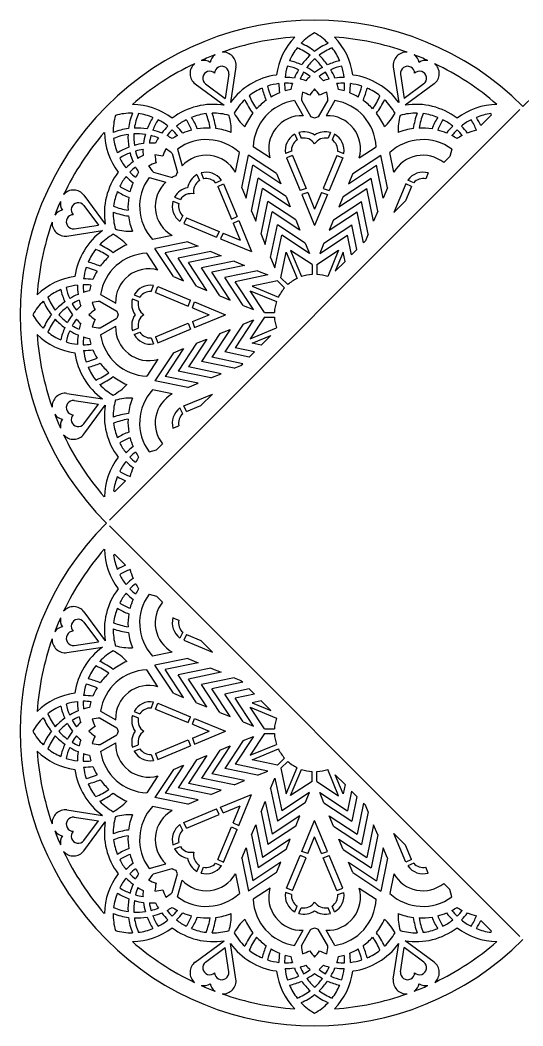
# Model space of a CAD drawing. Extents: x 67 to 315, y -5 to 242.
# Drawn here: x 67.5 to 191.2, y -5.4 to 242.1 of the extents above; entities that cross this region are included whole.
import ezdxf

# ---------------------------------------------------------------- set-up
doc = ezdxf.new("R2010")
doc.units = 0
doc.layers.get('0').update_dxf_attribs({"linetype": 'CONTINUOUS'})

msp = doc.modelspace()

# ---------------------------------------------------------------- linework, layer by layer
for p, q in [((120.59, 230.62), (119.26, 221.86)), ((159.31, 230.62), (160.65, 221.86)), ((118.8, 228.83), (117.9, 222.89)), ((161.1, 228.83), (162.01, 222.89)), ((110.53, 226.45), (117.67, 221.2)), ((113.06, 226.45), (117.9, 222.89)), ((166.85, 226.45), (162.01, 222.89)), ((169.38, 226.45), (162.24, 221.2)), ((135.01, 222.34), (137.12, 218.62)), ((136.7, 222.47), (139.06, 218.31)), ((143.2, 222.47), (140.84, 218.31)), ((144.9, 222.34), (142.79, 218.62)), ((89.42, 119.11), (190.49, 220.18)), ((180.85, 216.19), (183.46, 218.81)), ((135.07, 214.08), (135.66, 212.65)), ((136.06, 214.5), (136.66, 213.06)), ((143.85, 214.5), (143.25, 213.06)), ((144.84, 214.08), (144.25, 212.65)), ((128.97, 208.22), (124.82, 210.95)), ((150.94, 208.22), (155.09, 210.95)), ((104.9, 209.3), (106.17, 204.68)), ((106.19, 210.4), (107.33, 206.28)), ((120.44, 204.69), (121.45, 209.56)), ((122.02, 200.88), (123.68, 208.94)), ((130.55, 204.42), (123.68, 208.94)), ((134.24, 209.85), (132.75, 209.32)), ((134.49, 208.79), (133.04, 208.28)), ((133.04, 208.28), (136.38, 200.23)), ((134.49, 208.79), (137.83, 200.74)), ((145.41, 208.79), (142.08, 200.74)), ((146.87, 208.28), (143.53, 200.23)), ((145.41, 208.79), (146.87, 208.28)), ((145.67, 209.85), (147.16, 209.32)), ((149.36, 204.42), (156.23, 208.94)), ((157.89, 200.88), (156.23, 208.94)), ((159.47, 204.69), (158.46, 209.56)), ((171.73, 207.08), (173.21, 208.56)), ((173.72, 210.4), (173.21, 208.56)), ((123.07, 198.35), (124.73, 206.41)), ((131.6, 201.88), (124.73, 206.41)), ((148.31, 201.88), (155.18, 206.41)), ((156.84, 198.35), (155.18, 206.41)), ((99.2, 203.41), (103.32, 202.27)), ((100.3, 204.7), (104.91, 203.43)), ((110.99, 204.11), (111.59, 202.68)), ((111.99, 204.52), (112.58, 203.09)), ((124.39, 195.16), (126.05, 203.22)), ((132.92, 198.7), (126.05, 203.22)), ((130.55, 204.42), (131.6, 201.88)), ((146.99, 198.7), (153.86, 203.22)), ((149.36, 204.42), (148.31, 201.88)), ((155.52, 195.16), (153.86, 203.22)), ((167.92, 204.52), (167.33, 203.09)), ((115.57, 202.11), (117, 202.79)), ((116.13, 201.19), (117.52, 201.85)), ((116.13, 201.19), (119.47, 193.14)), ((117.52, 201.85), (120.86, 193.8)), ((122.02, 200.88), (123.07, 198.35)), ((125.44, 192.63), (127.1, 200.69)), ((133.97, 196.16), (127.1, 200.69)), ((137.83, 200.74), (136.38, 200.23)), ((142.08, 200.74), (143.53, 200.23)), ((145.94, 196.16), (152.81, 200.69)), ((154.47, 192.63), (152.81, 200.69)), ((157.89, 200.88), (156.84, 198.35)), ((162.38, 201.85), (159.47, 194.82)), ((163.78, 201.19), (162.32, 197.66)), ((163.78, 201.19), (162.38, 201.85)), ((164.34, 202.11), (162.91, 202.79)), ((83.15, 199.07), (88.4, 191.93)), ((105.49, 198.61), (106.92, 198.01)), ((132.92, 198.7), (133.97, 196.16)), ((138.24, 199.75), (136.79, 199.23)), ((136.79, 199.23), (139.95, 191.59)), ((138.24, 199.75), (139.95, 195.61)), ((141.67, 199.75), (139.95, 195.61)), ((143.12, 199.23), (139.95, 191.59)), ((141.67, 199.75), (143.12, 199.23)), ((146.99, 198.7), (145.94, 196.16)), ((83.15, 196.54), (86.71, 191.7)), ((105.07, 197.61), (106.51, 197.02)), ((126.76, 189.44), (128.42, 197.5)), ((135.29, 192.97), (128.42, 197.5)), ((144.62, 192.97), (151.49, 197.5)), ((153.15, 189.44), (151.49, 197.5)), ((159.47, 194.82), (162.32, 197.66)), ((107.49, 194.03), (106.81, 192.6)), ((108.41, 193.47), (107.75, 192.07)), ((108.41, 193.47), (116.46, 190.13)), ((119.47, 193.14), (120.86, 193.8)), ((124.39, 195.16), (125.44, 192.63)), ((127.81, 186.91), (129.47, 194.96)), ((136.34, 190.44), (129.47, 194.96)), ((143.57, 190.44), (150.44, 194.96)), ((152.01, 187.36), (150.44, 194.96)), ((155.52, 195.16), (154.47, 192.63)), ((80.77, 190.79), (86.71, 191.7)), ((107.75, 192.07), (115.8, 188.74)), ((119.88, 192.14), (121.27, 192.8)), ((119.88, 192.14), (121.59, 188.01)), ((121.27, 192.8), (124.43, 185.16)), ((129.13, 183.72), (130.79, 191.78)), ((137.66, 187.25), (130.79, 191.78)), ((135.29, 192.97), (136.34, 190.44)), ((142.25, 187.25), (149.12, 191.78)), ((144.62, 192.97), (143.57, 190.44)), ((150.37, 185.72), (149.12, 191.78)), ((78.98, 189), (87.74, 190.34)), ((104.91, 189.16), (100.04, 188.15)), ((116.46, 190.13), (115.8, 188.74)), ((117.46, 189.72), (116.8, 188.33)), ((116.8, 188.33), (124.43, 185.16)), ((117.46, 189.72), (121.59, 188.01)), ((126.76, 189.44), (127.81, 186.91)), ((130.18, 181.18), (131.84, 189.24)), ((138.71, 184.72), (131.84, 189.24)), ((141.2, 184.72), (148.07, 189.24)), ((149.07, 184.41), (148.07, 189.24)), ((153.15, 189.44), (152.49, 187.83)), ((108.71, 187.58), (100.65, 185.92)), ((105.18, 179.05), (100.65, 185.92)), ((111.25, 186.53), (103.19, 184.87)), ((108.71, 187.58), (111.25, 186.53)), ((137.66, 187.25), (138.71, 184.72)), ((142.25, 187.25), (141.2, 184.72)), ((149.07, 184.41), (150.37, 185.72)), ((152.01, 187.36), (152.49, 187.83)), ((101.38, 180.63), (98.64, 184.78)), ((107.71, 178), (103.19, 184.87)), ((114.44, 185.21), (106.38, 183.55)), ((110.9, 176.68), (106.38, 183.55)), ((116.97, 184.16), (108.91, 182.5)), ((114.44, 185.21), (116.97, 184.16)), ((129.13, 183.72), (130.18, 181.18)), ((131.64, 178.75), (132.93, 185.02)), ((132.93, 185.02), (135.62, 178.56)), ((134.03, 185.48), (136.7, 179.01)), ((139.38, 181.96), (134.03, 185.48)), ((140.52, 181.96), (145.86, 185.49)), ((145.86, 185.49), (143.19, 179.02)), ((146.96, 185.03), (145.03, 180.38)), ((147.43, 182.77), (146.96, 185.03)), ((113.44, 175.63), (108.91, 182.5)), ((120.16, 182.84), (112.1, 181.18)), ((116.62, 174.31), (112.1, 181.18)), ((122.69, 181.79), (114.63, 180.13)), ((120.16, 182.84), (122.69, 181.79)), ((139.38, 181.96), (139.38, 179.54)), ((140.52, 181.96), (140.52, 179.55)), ((145.03, 180.38), (147.43, 182.77)), ((105.18, 179.05), (107.71, 178)), ((119.16, 173.26), (114.63, 180.13)), ((125.88, 180.47), (117.82, 178.81)), ((122.35, 171.94), (117.82, 178.81)), ((128.41, 179.42), (120.36, 177.76)), ((125.88, 180.47), (128.41, 179.42)), ((131.64, 178.75), (133.35, 177.04)), ((99.75, 175.36), (100.28, 176.85)), ((100.8, 175.1), (101.32, 176.56)), ((101.32, 176.56), (109.37, 173.22)), ((110.9, 176.68), (113.44, 175.63)), ((124.88, 170.89), (120.36, 177.76)), ((130.84, 177.94), (124.57, 176.65)), ((124.57, 176.65), (131.03, 173.97)), ((130.84, 177.94), (132.55, 176.24)), ((87.26, 174.59), (90.98, 172.48)), ((95.1, 173.54), (96.54, 172.94)), ((95.51, 174.53), (96.95, 173.94)), ((100.8, 175.1), (108.85, 171.77)), ((116.62, 174.31), (119.16, 173.26)), ((124.11, 175.55), (130.58, 172.88)), ((127.64, 170.21), (124.11, 175.55)), ((87.13, 172.89), (91.29, 170.53)), ((108.85, 171.77), (109.37, 173.22)), ((109.85, 171.36), (110.37, 172.81)), ((109.85, 171.36), (113.99, 169.64)), ((110.37, 172.81), (118.01, 169.64)), ((122.35, 171.94), (124.88, 170.89)), ((87.13, 166.39), (91.29, 168.75)), ((109.85, 167.93), (113.99, 169.64)), ((110.37, 166.48), (118.01, 169.64)), ((124.88, 168.4), (120.36, 161.53)), ((122.35, 167.35), (124.88, 168.4)), ((127.64, 169.07), (124.12, 163.72)), ((127.64, 170.21), (130.05, 170.21)), ((127.64, 169.07), (130.05, 169.07)), ((87.26, 164.7), (90.98, 166.81)), ((95.1, 165.75), (96.54, 166.35)), ((100.8, 164.18), (108.85, 167.52)), ((101.32, 162.73), (109.37, 166.07)), ((108.85, 167.52), (109.37, 166.07)), ((109.85, 167.93), (110.37, 166.48)), ((119.16, 166.03), (114.63, 159.16)), ((116.62, 164.98), (119.16, 166.03)), ((122.35, 167.35), (117.82, 160.48)), ((124.12, 163.72), (130.58, 166.39)), ((95.51, 164.76), (96.95, 165.35)), ((99.75, 163.93), (100.28, 162.44)), ((100.8, 164.18), (101.32, 162.73)), ((113.44, 163.66), (108.91, 156.79)), ((110.9, 162.61), (113.44, 163.66)), ((116.62, 164.98), (112.1, 158.11)), ((124.58, 162.62), (129.19, 164.54)), ((126.81, 162.16), (129.19, 164.54)), ((107.71, 161.29), (103.19, 154.42)), ((105.18, 160.24), (107.71, 161.29)), ((110.9, 162.61), (106.38, 155.74)), ((125.19, 160.53), (120.36, 161.53)), ((126.81, 162.16), (124.58, 162.62)), ((101.38, 158.66), (98.64, 154.51)), ((105.18, 160.24), (100.65, 153.37)), ((122.24, 157.59), (114.63, 159.16)), ((123.88, 159.23), (117.82, 160.48)), ((123.88, 159.23), (125.19, 160.53)), ((116.97, 155.13), (108.91, 156.79)), ((120.16, 156.45), (112.1, 158.11)), ((120.16, 156.45), (121.77, 157.11)), ((121.77, 157.11), (122.24, 157.59)), ((111.25, 152.76), (103.19, 154.42)), ((114.44, 154.08), (106.38, 155.74)), ((114.44, 154.08), (116.97, 155.13)), ((104.91, 150.13), (100.04, 151.14)), ((108.71, 151.71), (100.65, 153.37)), ((108.71, 151.71), (111.25, 152.76)), ((78.98, 150.28), (87.74, 148.95)), ((107.75, 147.21), (114.78, 150.12)), ((111.93, 147.28), (114.78, 150.12)), ((80.77, 148.49), (86.71, 147.59)), ((83.15, 142.75), (86.71, 147.59)), ((83.15, 140.22), (88.4, 147.36)), ((107.49, 145.26), (106.81, 146.69)), ((108.41, 145.82), (107.75, 147.21)), ((108.41, 145.82), (111.93, 147.28)), ((105.07, 141.68), (106.51, 142.27)), ((99.2, 135.88), (101.04, 136.39)), ((101.04, 136.39), (102.52, 137.87)), ((90.79, 126.13), (93.4, 128.75)), ((89.42, 117.65), (190.49, 16.58)), ((90.79, 110.62), (93.4, 108.01)), ((99.2, 100.88), (101.04, 100.37)), ((101.04, 100.37), (102.52, 98.89)), ((83.15, 96.54), (88.4, 89.4)), ((105.07, 95.08), (106.51, 94.49)), ((83.15, 94.01), (86.71, 89.17)), ((80.77, 88.26), (86.71, 89.17)), ((107.49, 91.5), (106.81, 90.07)), ((108.41, 90.94), (107.75, 89.54)), ((107.75, 89.54), (114.78, 86.63)), ((108.41, 90.94), (111.93, 89.48)), ((111.93, 89.48), (114.78, 86.63)), ((78.98, 86.47), (87.74, 87.81)), ((104.91, 86.63), (100.04, 85.62)), ((108.71, 85.05), (100.65, 83.39)), ((108.71, 85.05), (111.25, 84)), ((101.38, 78.09), (98.64, 82.25)), ((105.18, 76.52), (100.65, 83.39)), ((111.25, 84), (103.19, 82.34)), ((107.71, 75.47), (103.19, 82.34)), ((114.44, 82.68), (106.38, 81.02)), ((114.44, 82.68), (116.97, 81.63)), ((110.9, 74.15), (106.38, 81.02)), ((116.97, 81.63), (108.91, 79.97)), ((113.44, 73.1), (108.91, 79.97)), ((120.16, 80.31), (112.1, 78.65)), ((120.16, 80.31), (121.77, 79.64)), ((121.77, 79.64), (122.24, 79.17)), ((116.62, 71.78), (112.1, 78.65)), ((122.24, 79.17), (114.63, 77.6)), ((119.16, 70.73), (114.63, 77.6)), ((123.88, 77.53), (117.82, 76.28)), ((123.88, 77.53), (125.19, 76.23)), ((99.75, 72.83), (100.28, 74.32)), ((105.18, 76.52), (107.71, 75.47)), ((122.35, 69.41), (117.82, 76.28)), ((125.19, 76.23), (120.36, 75.23)), ((124.88, 68.36), (120.36, 75.23)), ((126.81, 74.6), (124.58, 74.14)), ((126.81, 74.6), (129.19, 72.22)), ((87.26, 72.06), (90.98, 69.95)), ((95.51, 72), (96.95, 71.41)), ((100.8, 72.57), (101.32, 74.03)), ((100.8, 72.57), (108.85, 69.24)), ((101.32, 74.03), (109.37, 70.69)), ((110.9, 74.15), (113.44, 73.1)), ((124.12, 73.04), (130.58, 70.36)), ((127.64, 67.69), (124.12, 73.04)), ((124.58, 74.14), (129.19, 72.22)), ((87.13, 70.36), (91.29, 68)), ((95.1, 71.01), (96.54, 70.41)), ((108.85, 69.24), (109.37, 70.69)), ((109.85, 68.83), (110.37, 70.28)), ((110.37, 70.28), (118.01, 67.11)), ((116.62, 71.78), (119.16, 70.73)), ((122.35, 69.41), (124.88, 68.36)), ((109.85, 68.83), (113.99, 67.11)), ((109.85, 65.4), (113.99, 67.11)), ((110.37, 63.95), (118.01, 67.11)), ((127.64, 67.69), (130.05, 67.69)), ((87.13, 63.86), (91.29, 66.22)), ((100.8, 61.65), (108.85, 64.99)), ((108.85, 64.99), (109.37, 63.54)), ((109.85, 65.4), (110.37, 63.95)), ((122.35, 64.82), (117.82, 57.95)), ((124.88, 65.87), (120.36, 59)), ((122.35, 64.82), (124.88, 65.87)), ((127.64, 66.55), (124.11, 61.21)), ((127.64, 66.55), (130.05, 66.55)), ((87.26, 62.17), (90.98, 64.28)), ((95.1, 63.22), (96.54, 63.82)), ((95.51, 62.22), (96.95, 62.82)), ((101.32, 60.2), (109.37, 63.54)), ((116.62, 62.45), (112.1, 55.58)), ((119.16, 63.5), (114.63, 56.63)), ((116.62, 62.45), (119.16, 63.5)), ((124.11, 61.21), (130.58, 63.88)), ((124.57, 60.11), (131.03, 62.79)), ((99.75, 61.4), (100.28, 59.91)), ((100.8, 61.65), (101.32, 60.2)), ((110.9, 60.08), (106.38, 53.21)), ((113.44, 61.13), (108.91, 54.26)), ((110.9, 60.08), (113.44, 61.13)), ((130.84, 58.81), (124.57, 60.11)), ((130.84, 58.81), (132.55, 60.52)), ((131.64, 58.01), (133.35, 59.71)), ((105.18, 57.71), (100.65, 50.84)), ((107.71, 58.76), (103.19, 51.88)), ((105.18, 57.71), (107.71, 58.76)), ((125.88, 56.29), (117.82, 57.95)), ((128.41, 57.34), (120.36, 59)), ((125.88, 56.29), (128.41, 57.34)), ((131.64, 58.01), (132.93, 51.74)), ((132.93, 51.74), (135.62, 58.2)), ((134.03, 51.28), (136.7, 57.74)), ((139.38, 54.8), (139.38, 57.21)), ((140.52, 54.8), (140.52, 57.21)), ((145.86, 51.27), (143.19, 57.74)), ((101.38, 56.13), (98.64, 51.98)), ((120.16, 53.92), (112.1, 55.58)), ((122.69, 54.97), (114.63, 56.63)), ((120.16, 53.92), (122.69, 54.97)), ((129.13, 53.04), (130.18, 55.57)), ((130.18, 55.57), (131.84, 47.52)), ((139.38, 54.8), (134.03, 51.28)), ((140.52, 54.8), (145.86, 51.27)), ((146.96, 51.73), (145.03, 56.38)), ((145.03, 56.38), (147.43, 53.98)), ((114.44, 51.55), (106.38, 53.21)), ((116.97, 52.6), (108.91, 54.26)), ((114.44, 51.55), (116.97, 52.6)), ((129.13, 53.04), (130.79, 44.98)), ((138.71, 52.04), (131.84, 47.52)), ((137.66, 49.51), (138.71, 52.04)), ((142.25, 49.51), (141.2, 52.04)), ((141.2, 52.04), (148.07, 47.52)), ((147.43, 53.98), (146.96, 51.73)), ((149.07, 52.34), (148.07, 47.52)), ((149.07, 52.34), (150.37, 51.04)), ((108.71, 49.18), (100.65, 50.84)), ((111.25, 50.23), (103.19, 51.88)), ((108.71, 49.18), (111.25, 50.23)), ((116.8, 48.43), (124.43, 51.59)), ((121.27, 43.96), (124.43, 51.59)), ((126.76, 47.32), (127.81, 49.85)), ((127.81, 49.85), (129.47, 41.79)), ((137.66, 49.51), (130.79, 44.98)), ((142.25, 49.51), (149.12, 44.98)), ((150.37, 51.04), (149.12, 44.98)), ((78.98, 47.75), (87.74, 46.42)), ((104.91, 47.6), (100.04, 48.6)), ((107.75, 44.68), (115.8, 48.02)), ((116.46, 46.63), (115.8, 48.02)), ((117.46, 47.04), (116.8, 48.43)), ((117.46, 47.04), (121.59, 48.75)), ((119.88, 44.62), (121.59, 48.75)), ((126.76, 47.32), (128.42, 39.26)), ((152.01, 49.4), (150.44, 41.79)), ((153.15, 47.32), (151.49, 39.26)), ((152.01, 49.4), (152.49, 48.93)), ((153.15, 47.32), (152.49, 48.93)), ((80.77, 45.96), (86.71, 45.06)), ((83.15, 40.22), (86.71, 45.06)), ((83.15, 37.69), (88.4, 44.83)), ((108.41, 43.29), (107.75, 44.68)), ((108.41, 43.29), (116.46, 46.63)), ((119.88, 44.62), (121.27, 43.96)), ((136.34, 46.32), (129.47, 41.79)), ((135.29, 43.78), (136.34, 46.32)), ((136.79, 37.53), (139.95, 45.17)), ((143.12, 37.53), (139.95, 45.17)), ((144.62, 43.78), (143.57, 46.32)), ((143.57, 46.32), (150.44, 41.79)), ((107.49, 42.73), (106.81, 44.15)), ((116.13, 35.57), (119.47, 43.62)), ((117.52, 34.91), (120.86, 42.96)), ((119.47, 43.62), (120.86, 42.96)), ((124.39, 41.6), (125.44, 44.13)), ((125.44, 44.13), (127.1, 36.07)), ((135.29, 43.78), (128.42, 39.26)), ((144.62, 43.78), (151.49, 39.26)), ((154.47, 44.13), (152.81, 36.07)), ((155.52, 41.6), (154.47, 44.13)), ((105.07, 39.15), (106.51, 39.74)), ((124.39, 41.6), (126.05, 33.54)), ((133.97, 40.6), (127.1, 36.07)), ((132.92, 38.06), (133.97, 40.6)), ((138.24, 37.01), (139.95, 41.14)), ((141.67, 37.01), (139.95, 41.14)), ((146.99, 38.06), (145.94, 40.6)), ((145.94, 40.6), (152.81, 36.07)), ((155.52, 41.6), (153.86, 33.54)), ((162.38, 34.91), (159.47, 41.94)), ((159.47, 41.94), (162.32, 39.09)), ((105.49, 38.15), (106.92, 38.75)), ((122.02, 35.87), (123.07, 38.41)), ((123.07, 38.41), (124.73, 30.35)), ((132.92, 38.06), (126.05, 33.54)), ((138.24, 37.01), (136.79, 37.53)), ((141.67, 37.01), (143.12, 37.53)), ((146.99, 38.06), (153.86, 33.54)), ((156.84, 38.41), (155.18, 30.35)), ((157.89, 35.87), (156.84, 38.41)), ((163.78, 35.57), (162.32, 39.09)), ((116.13, 35.57), (117.52, 34.91)), ((122.02, 35.87), (123.68, 27.81)), ((131.6, 34.87), (124.73, 30.35)), ((130.55, 32.34), (131.6, 34.87)), ((133.04, 28.48), (136.38, 36.53)), ((134.49, 27.96), (137.83, 36.01)), ((137.83, 36.01), (136.38, 36.53)), ((142.08, 36.01), (143.53, 36.53)), ((145.41, 27.96), (142.08, 36.01)), ((146.87, 28.48), (143.53, 36.53)), ((149.36, 32.34), (148.31, 34.87)), ((148.31, 34.87), (155.18, 30.35)), ((157.89, 35.87), (156.23, 27.81)), ((163.78, 35.57), (162.38, 34.91)), ((99.2, 33.35), (103.32, 34.49)), ((100.3, 32.06), (104.91, 33.33)), ((110.99, 32.65), (111.59, 34.08)), ((111.99, 32.23), (112.58, 33.67)), ((115.57, 34.65), (117, 33.97)), ((130.55, 32.34), (123.68, 27.81)), ((149.36, 32.34), (156.23, 27.81)), ((164.34, 34.65), (162.91, 33.97)), ((167.92, 32.23), (167.33, 33.67)), ((104.9, 27.46), (106.17, 32.07)), ((106.19, 26.36), (107.33, 30.48)), ((120.44, 32.07), (121.45, 27.2)), ((159.47, 32.07), (158.46, 27.2)), ((128.97, 28.54), (124.82, 25.8)), ((134.24, 26.91), (132.75, 27.44)), ((134.49, 27.96), (133.04, 28.48)), ((145.41, 27.96), (146.87, 28.48)), ((145.67, 26.91), (147.16, 27.44)), ((150.94, 28.54), (155.09, 25.8)), ((171.73, 29.68), (173.21, 28.2)), ((173.72, 26.36), (173.21, 28.2)), ((135.07, 22.67), (135.66, 24.11)), ((136.06, 22.26), (136.66, 23.7)), ((143.85, 22.26), (143.25, 23.7)), ((144.84, 22.67), (144.25, 24.11)), ((180.85, 20.56), (183.46, 17.95)), ((135.01, 14.42), (137.12, 18.14)), ((136.7, 14.28), (139.06, 18.45)), ((143.2, 14.28), (140.84, 18.45)), ((144.9, 14.42), (142.79, 18.14)), ((110.53, 10.31), (117.67, 15.56)), ((120.59, 6.14), (119.26, 14.9)), ((159.31, 6.14), (160.65, 14.9)), ((169.38, 10.31), (162.24, 15.56)), ((113.06, 10.31), (117.9, 13.87)), ((118.8, 7.93), (117.9, 13.87)), ((161.1, 7.93), (162.01, 13.87)), ((166.85, 10.31), (162.01, 13.87))]:
    msp.add_line(p, q)
for centre, radius, start, end in [((139.95, 169.64), 72.5, 45, 225), ((242.48, 169.64), 72.5, 315, 135), ((139.95, 169.64), 68.5, 94.088, 109.419), ((147.1, 226.37), 16.71, 136.0196, 172.1838), ((147.1, 226.37), 14.53, 119.444, 136.1523), ((132.81, 226.37), 14.53, 43.8477, 60.556), ((132.81, 226.37), 16.71, 7.8162, 43.9804), ((139.95, 169.64), 68.5, 70.581, 85.912), ((147.1, 226.37), 14.53, 142.0169, 156.5503), ((130.2, 221.84), 14.53, 53.4497, 67.9831), ((130.2, 221.84), 15.94, 52.2687, 66.2525), ((149.71, 221.84), 15.94, 113.7475, 127.7313), ((149.71, 221.84), 14.53, 112.0169, 126.5503), ((132.81, 226.37), 14.53, 23.4497, 37.9831), ((139.95, 169.64), 68.5, 110.9673, 114.0327), ((117.38, 231.02), 3.24, 126.8112, 166.9218), ((117.38, 231.02), 3.24, 352.9494, 93.5752), ((149.71, 221.84), 15.94, 132.9371, 144.3123), ((130.2, 221.84), 15.94, 35.6877, 47.0629), ((162.53, 231.02), 3.24, 86.4248, 187.0506), ((139.95, 169.64), 68.5, 65.9673, 69.0327), ((162.53, 231.02), 3.24, 13.0782, 53.1888), ((139.95, 169.64), 68.5, 115.581, 130.912), ((112.52, 229), 3.24, 131.4248, 232.0506), ((112.52, 229), 3.24, 58.0782, 98.1888), ((117.08, 229.04), 1.74, 352.9494, 179.4732), ((147.1, 226.37), 14.53, 162.183, 173.4481), ((130.2, 216.61), 14.53, 66.5519, 77.817), ((130.2, 216.61), 15.94, 65.6877, 77.0629), ((149.71, 221.84), 14.53, 132.183, 143.4481), ((130.2, 216.61), 15.94, 52.2687, 60.539), ((130.2, 221.84), 14.53, 36.5519, 47.817), ((149.71, 216.61), 15.94, 119.461, 127.7313), ((149.71, 216.61), 15.94, 102.9371, 114.3123), ((149.71, 216.61), 14.53, 102.183, 113.4481), ((132.81, 226.37), 14.53, 6.5519, 17.817), ((162.83, 229.04), 1.74, 0.5268, 187.0506), ((167.39, 229), 3.24, 81.8112, 121.9218), ((167.39, 229), 3.24, 307.9494, 48.5752), ((139.95, 169.64), 68.5, 49.088, 64.419), ((114.13, 227.82), 1.74, 45.5268, 232.0506), ((132.81, 212.08), 16.71, 97.8163, 144.1998), ((132.81, 212.08), 15.94, 82.2687, 90.539), ((149.71, 221.84), 15.94, 149.461, 157.7313), ((149.71, 221.84), 14.53, 149.0423, 156.5503), ((130.2, 216.61), 14.53, 53.4497, 60.9577), ((149.71, 216.61), 15.94, 132.9371, 138.2756), ((149.71, 216.61), 14.53, 119.0423, 126.5503), ((130.2, 216.61), 15.94, 41.7244, 47.0629), ((130.2, 221.84), 14.53, 23.4497, 30.9577), ((130.2, 221.84), 15.94, 22.2687, 30.539), ((147.1, 212.08), 15.94, 89.461, 97.7313), ((147.1, 212.08), 16.71, 35.8002, 82.1837), ((165.78, 227.82), 1.74, 307.9494, 134.4732), ((132.81, 212.08), 14.53, 113.4497, 127.9831), ((142.57, 228.98), 15.94, 192.9371, 204.3123), ((132.81, 212.08), 14.53, 96.5519, 107.817), ((142.57, 228.98), 14.53, 192.183, 203.4481), ((147.1, 226.37), 15.94, 179.461, 187.7313), ((147.1, 226.37), 14.53, 179.0423, 186.5503), ((132.81, 212.08), 14.53, 83.4497, 90.9577), ((149.71, 221.84), 15.94, 162.9371, 168.2756), ((132.81, 212.08), 15.94, 71.7244, 77.0629), ((147.1, 212.08), 15.94, 102.9371, 108.2756), ((147.1, 212.08), 14.53, 89.0423, 96.5503), ((130.2, 221.84), 15.94, 11.7244, 17.0629), ((132.81, 226.37), 14.53, 353.4497, 0.9577), ((132.81, 226.37), 15.94, 352.2687, 0.539), ((147.1, 212.08), 14.53, 72.183, 83.4481), ((137.34, 228.98), 14.53, 336.5519, 347.817), ((137.34, 228.98), 15.94, 335.6877, 347.0629), ((147.1, 212.08), 14.53, 52.0169, 66.5503), ((137.34, 228.98), 14.53, 202.0169, 216.5503), ((137.34, 209.47), 15.94, 112.2687, 120.539), ((137.34, 209.47), 15.94, 101.7244, 107.0629), ((149.71, 221.84), 13.02, 168.5265, 177.2038), ((132.81, 212.08), 13.02, 62.7962, 71.4735), ((149.71, 216.61), 13.02, 138.5265, 147.2038), ((130.2, 216.61), 13.02, 32.7962, 41.4735), ((147.1, 212.08), 13.02, 108.5265, 117.2038), ((130.2, 221.84), 13.02, 2.7962, 11.4735), ((142.57, 209.47), 15.94, 72.9371, 78.2756), ((142.57, 209.47), 15.94, 59.461, 67.7313), ((142.57, 228.98), 14.53, 323.4497, 337.9831), ((94.8, 204.7), 16.71, 52.8162, 88.9804), ((115, 204.7), 16.71, 80.8002, 127.1837), ((132.81, 212.08), 14.53, 133.8477, 150.556), ((137.34, 228.98), 15.94, 203.7475, 217.7313), ((136.81, 210.47), 12, 98.6298, 177.6806), ((137.34, 209.47), 15.94, 125.6877, 137.0629), ((143.09, 210.47), 12, 2.3194, 81.3702), ((142.57, 209.47), 15.94, 42.9371, 54.3123), ((142.57, 228.98), 15.94, 322.2687, 336.2525), ((147.1, 212.08), 14.53, 29.444, 46.1523), ((164.91, 204.7), 16.71, 52.8163, 99.1998), ((185.11, 204.7), 16.71, 91.0196, 127.1838), ((104.9, 214.8), 14.53, 164.444, 181.1523), ((94.8, 204.7), 14.53, 88.8477, 105.556), ((109.95, 213.45), 15.94, 158.7475, 172.7313), ((109.95, 213.45), 14.53, 157.0169, 171.5503), ((94.8, 204.7), 14.53, 68.4497, 82.9831), ((113.64, 209.75), 15.94, 147.9371, 159.3123), ((115, 204.7), 14.53, 97.0169, 111.5503), ((96.15, 209.75), 15.94, 20.6877, 32.0629), ((99.85, 213.45), 14.53, 8.4497, 22.9831), ((115, 204.7), 14.53, 74.444, 91.1523), ((99.85, 213.45), 15.94, 7.2687, 21.2525), ((104.9, 214.8), 14.53, 358.8477, 15.556), ((132.81, 226.37), 14.53, 209.444, 226.1523), ((137.34, 209.47), 15.94, 142.2687, 156.2525), ((136.81, 210.47), 8.16, 87.8526, 196.0098), ((136.81, 210.47), 8.16, 67.3595, 73.9817), ((143.09, 210.47), 8.16, 106.0183, 112.6405), ((143.09, 210.47), 8.16, 343.9902, 92.1474), ((142.57, 209.47), 15.94, 23.7475, 37.7313), ((147.1, 226.37), 14.53, 313.8477, 330.556), ((175.01, 214.8), 14.53, 164.444, 181.1523), ((164.91, 204.7), 14.53, 88.8477, 105.556), ((180.06, 213.45), 15.94, 158.7475, 172.7313), ((180.06, 213.45), 14.53, 157.0169, 171.5503), ((164.91, 204.7), 14.53, 68.4497, 82.9831), ((183.76, 209.75), 15.94, 147.9371, 159.3123), ((185.11, 204.7), 14.53, 97.0169, 111.5503), ((166.27, 209.75), 15.94, 23.8359, 32.0629), ((169.96, 213.45), 14.53, 21.6611, 22.9831), ((96.15, 199.65), 15.94, 97.2687, 111.2525), ((96.15, 199.65), 15.94, 80.6877, 92.0629), ((113.64, 209.75), 14.53, 147.183, 158.4481), ((94.8, 204.7), 14.53, 51.5519, 62.817), ((115, 204.7), 15.94, 134.461, 142.7313), ((115, 204.7), 14.53, 117.183, 128.4481), ((94.8, 204.7), 15.94, 37.2687, 45.539), ((96.15, 209.75), 14.53, 21.5519, 32.817), ((113.64, 199.65), 15.94, 87.9371, 99.3123), ((113.64, 199.65), 15.94, 68.7475, 82.7313), ((166.27, 199.65), 15.94, 97.2687, 111.2525), ((166.27, 199.65), 15.94, 80.6877, 92.0629), ((183.76, 209.75), 14.53, 147.183, 158.4481), ((164.91, 204.7), 14.53, 51.5519, 62.817), ((185.11, 204.7), 15.94, 134.461, 142.7313), ((185.11, 204.7), 14.53, 117.183, 128.4481), ((164.91, 204.7), 15.94, 37.2687, 45.539), ((166.27, 209.75), 14.53, 21.5519, 32.817), ((139.95, 169.64), 68.5, 139.088, 154.419), ((104.9, 214.8), 16.71, 181.0196, 217.1838), ((96.15, 199.65), 14.53, 98.4497, 112.9831), ((104.9, 214.8), 14.53, 187.0169, 201.5503), ((109.95, 213.45), 15.94, 177.9371, 189.3123), ((109.95, 213.45), 14.53, 177.183, 188.4481), ((96.15, 199.65), 14.53, 81.5519, 92.817), ((113.64, 209.75), 15.94, 164.461, 172.7313), ((113.64, 209.75), 14.53, 164.0423, 171.5503), ((96.15, 199.65), 14.53, 68.4497, 75.9577), ((96.15, 199.65), 15.94, 67.2687, 75.539), ((115, 204.7), 15.94, 147.9371, 153.2756), ((115, 204.7), 14.53, 134.0423, 141.5503), ((96.15, 199.65), 15.94, 56.7244, 62.0629), ((94.8, 204.7), 14.53, 38.4497, 45.9577), ((113.64, 199.65), 15.94, 117.9371, 123.2756), ((113.64, 199.65), 15.94, 104.461, 112.7313), ((137.32, 210.04), 4.63, 119.1814, 189.0091), ((137.32, 210.04), 4.63, 55.3618, 105.8186), ((137.32, 210.04), 3.09, 31.6331, 102.4631), ((142.59, 210.04), 4.63, 74.1814, 124.6382), ((142.59, 210.04), 3.09, 77.5369, 148.3669), ((142.59, 210.04), 4.63, 350.9909, 60.8186), ((166.27, 199.65), 15.94, 67.2687, 75.539), ((185.11, 204.7), 14.53, 134.0423, 141.5503), ((166.27, 199.65), 15.94, 56.7244, 62.0629), ((164.91, 204.7), 14.53, 38.4497, 45.9577), ((183.76, 199.65), 15.94, 117.9371, 123.2756), ((183.76, 199.65), 15.94, 104.461, 112.7313), ((99.85, 195.96), 15.94, 110.6877, 122.0629), ((99.85, 195.96), 15.94, 97.2687, 105.539), ((99.85, 195.96), 15.94, 86.7244, 92.0629), ((115, 204.7), 13.02, 153.5265, 162.2038), ((96.15, 199.65), 13.02, 47.7962, 56.4735), ((113.31, 200.73), 12, 47.3194, 126.3702), ((137.32, 210.04), 3.09, 122.5369, 183.6363), ((142.59, 210.04), 3.09, 356.3637, 57.4631), ((166.6, 200.73), 12, 53.6298, 132.6806), ((99.85, 195.96), 14.53, 111.5519, 122.817), ((104.9, 214.8), 14.53, 207.183, 218.4481), ((109.95, 213.45), 15.94, 194.461, 202.7313), ((99.85, 195.96), 14.53, 98.4497, 105.9577), ((109.95, 213.45), 14.53, 194.0423, 201.5503), ((104.9, 194.6), 15.94, 116.7244, 122.0629), ((113.64, 209.75), 15.94, 177.9371, 183.2756), ((113.64, 209.75), 13.02, 183.5265, 192.2038), ((99.85, 195.96), 13.02, 77.7962, 86.4735), ((113.31, 200.73), 8.16, 28.9902, 137.1474), ((166.6, 200.73), 8.16, 51.0512, 151.0098), ((104.9, 194.6), 15.94, 127.2687, 135.539), ((104.9, 194.6), 14.53, 128.4497, 135.9577), ((109.95, 213.45), 15.94, 207.9371, 213.2756), ((104.9, 194.6), 13.02, 107.7962, 116.4735), ((109.95, 213.45), 13.02, 213.5265, 222.2038), ((104.9, 194.6), 16.71, 142.8163, 189.1998), ((104.9, 194.6), 14.53, 141.5519, 152.817), ((104.9, 214.8), 15.94, 224.461, 232.7313), ((104.9, 214.8), 14.53, 224.0423, 231.5503), ((109.95, 195.96), 15.94, 146.7244, 152.0629), ((108.87, 196.29), 12, 143.6298, 222.6806), ((108.87, 196.29), 8.16, 112.3595, 118.9817), ((113.31, 200.73), 8.16, 151.0183, 157.6405), ((113.25, 200.07), 4.63, 119.1814, 169.6382), ((113.25, 200.07), 4.63, 35.9909, 105.8186), ((113.25, 200.07), 3.09, 41.3637, 102.4631), ((166.66, 200.07), 4.63, 74.1814, 144.0091), ((166.66, 200.07), 3.09, 77.5369, 138.6363), ((99.85, 213.45), 14.53, 237.183, 248.4481), ((109.95, 195.96), 15.94, 157.2687, 165.539), ((108.87, 196.29), 8.16, 132.8526, 241.0098), ((109.53, 196.35), 4.63, 100.3618, 150.8186), ((113.25, 200.07), 3.09, 122.5369, 193.3669), ((80.6, 197.08), 3.24, 37.9494, 138.5752), ((104.9, 194.6), 14.53, 158.4497, 172.9831), ((99.85, 213.45), 15.94, 237.9371, 249.3123), ((109.95, 195.96), 15.94, 170.6877, 182.0629), ((109.53, 196.35), 3.09, 76.6331, 147.4631), ((139.95, 169.64), 68.5, 155.9673, 159.0327), ((80.6, 197.08), 3.24, 171.8112, 211.9218), ((81.78, 195.47), 1.74, 37.9494, 224.4732), ((96.15, 209.75), 14.53, 247.0169, 261.5503), ((109.53, 196.35), 4.63, 164.1814, 234.0091), ((109.53, 196.35), 3.09, 167.5369, 228.6363), ((78.58, 192.22), 3.24, 103.0782, 143.1888), ((80.56, 192.52), 1.74, 90.5268, 277.0506), ((96.15, 209.75), 15.94, 248.7475, 262.7313), ((104.9, 194.6), 14.53, 178.8477, 195.556), ((109.95, 195.96), 15.94, 187.2687, 201.2525), ((139.95, 169.64), 68.5, 160.581, 175.912), ((78.58, 192.22), 3.24, 176.4248, 277.0506), ((94.8, 204.7), 14.53, 254.444, 271.1523), ((97.52, 176.79), 16.71, 125.8002, 172.1837), ((97.52, 176.79), 14.53, 119.444, 136.1523), ((83.23, 176.79), 14.53, 43.8477, 60.556), ((97.52, 176.79), 14.53, 142.0169, 156.5503), ((80.62, 172.26), 14.53, 53.4497, 67.9831), ((80.62, 172.26), 15.94, 52.2687, 66.2525), ((100.13, 172.26), 15.94, 113.7475, 127.7313), ((100.13, 172.26), 15.94, 132.9371, 144.3123), ((99.13, 172.78), 12, 92.3194, 171.3702), ((97.52, 176.79), 14.53, 162.183, 173.4481), ((80.62, 167.03), 14.53, 66.5519, 77.817), ((80.62, 167.03), 15.94, 65.6877, 77.0629), ((99.13, 172.78), 8.16, 73.9902, 182.1474), ((83.23, 162.5), 16.71, 97.8162, 133.9804), ((83.23, 162.5), 15.94, 82.2687, 90.539), ((100.13, 172.26), 15.94, 149.461, 157.7313), ((139.95, 169.64), 9.92, 115.9457, 131.737), ((139.95, 169.64), 9.92, 93.3361, 109.1274), ((139.95, 169.64), 9.92, 70.9457, 86.737), ((83.23, 162.5), 14.53, 113.4497, 127.9831), ((92.99, 179.4), 15.94, 192.9371, 204.3123), ((83.23, 162.5), 14.53, 96.5519, 107.817), ((92.99, 179.4), 14.53, 192.183, 203.4481), ((97.52, 176.79), 15.94, 179.461, 187.7313), ((97.52, 176.79), 14.53, 179.0423, 186.5503), ((83.23, 162.5), 14.53, 83.4497, 90.9577), ((100.13, 172.26), 15.94, 162.9371, 168.2756), ((99.56, 172.28), 4.63, 80.9909, 150.8186), ((139.95, 169.64), 9.92, 138.3361, 154.1274), ((87.76, 179.4), 14.53, 202.0169, 216.5503), ((87.76, 159.89), 15.94, 112.2687, 120.539), ((87.76, 159.89), 15.94, 101.7244, 107.0629), ((99.56, 172.28), 4.63, 164.1814, 214.6382), ((99.56, 172.28), 3.09, 86.3637, 147.4631), ((83.23, 162.5), 14.53, 133.8477, 150.556), ((87.76, 179.4), 15.94, 203.7475, 217.7313), ((87.76, 159.89), 15.94, 125.6877, 137.0629), ((87.76, 159.89), 14.53, 126.5519, 137.817), ((92.99, 179.4), 15.94, 209.461, 217.7313), ((87.76, 159.89), 14.53, 113.4497, 120.9577), ((92.99, 179.4), 14.53, 209.0423, 216.5503), ((92.99, 159.89), 15.94, 131.7244, 137.0629), ((97.52, 176.79), 15.94, 192.9371, 198.2756), ((92.99, 159.89), 13.02, 122.7962, 131.4735), ((87.76, 159.89), 13.02, 92.7962, 101.4735), ((97.52, 176.79), 13.02, 198.5265, 207.2038), ((99.56, 172.28), 3.09, 167.5369, 238.3669), ((139.95, 169.64), 9.92, 160.9457, 176.737), ((83.23, 176.79), 14.53, 209.444, 226.1523), ((87.76, 159.89), 15.94, 142.2687, 156.2525), ((87.76, 159.89), 14.53, 143.4497, 157.9831), ((87.76, 179.4), 15.94, 222.9371, 234.3123), ((87.76, 179.4), 14.53, 222.183, 233.4481), ((92.99, 159.89), 15.94, 142.2687, 150.539), ((92.99, 159.89), 14.53, 143.4497, 150.9577), ((92.99, 179.4), 15.94, 222.9371, 228.2756), ((92.99, 179.4), 13.02, 228.5265, 237.2038), ((97.52, 162.5), 13.02, 152.7962, 161.4735), ((99.13, 172.78), 8.16, 196.0183, 202.6405), ((99.13, 166.5), 8.16, 157.3595, 163.9817), ((99.56, 167.01), 4.63, 145.3618, 195.8186), ((99.56, 167.01), 3.09, 121.6331, 192.4631), ((139.95, 169.64), 9.92, 183.3361, 199.1274), ((92.99, 159.89), 15.94, 155.6877, 167.0629), ((87.76, 179.4), 14.53, 239.0423, 246.5503), ((97.52, 162.5), 15.94, 161.7244, 167.0629), ((87.76, 179.4), 13.02, 258.5265, 267.2038), ((99.13, 166.5), 8.16, 177.8526, 286.0098), ((139.95, 169.64), 68.5, 184.088, 199.419), ((83.23, 176.79), 16.71, 226.0196, 262.1838), ((83.23, 176.79), 14.53, 232.0169, 246.5503), ((92.99, 159.89), 14.53, 156.5519, 167.817), ((87.76, 179.4), 15.94, 239.461, 247.7313), ((97.52, 162.5), 15.94, 172.2687, 180.539), ((97.52, 162.5), 14.53, 173.4497, 180.9577), ((87.76, 179.4), 15.94, 252.9371, 258.2756), ((100.13, 167.03), 15.94, 191.7244, 197.0629), ((99.13, 166.5), 12, 188.6298, 267.6806), ((99.56, 167.01), 4.63, 209.1814, 279.0091), ((99.56, 167.01), 3.09, 212.5369, 273.6363), ((83.23, 176.79), 14.53, 252.183, 263.4481), ((83.23, 176.79), 14.53, 269.0423, 276.5503), ((83.23, 176.79), 15.94, 269.461, 277.7313), ((100.13, 167.03), 15.94, 202.2687, 210.539), ((97.52, 162.5), 16.71, 187.8163, 234.1998), ((97.52, 162.5), 14.53, 186.5519, 197.817), ((80.62, 172.26), 14.53, 282.183, 293.4481), ((80.62, 172.26), 15.94, 282.9371, 294.3123), ((97.52, 162.5), 14.53, 203.4497, 217.9831), ((100.13, 167.03), 15.94, 215.6877, 227.0629), ((80.62, 167.03), 14.53, 292.0169, 306.5503), ((80.62, 167.03), 15.94, 293.7475, 307.7313), ((100.13, 167.03), 15.94, 232.2687, 246.2525), ((97.52, 162.5), 14.53, 223.8477, 240.556), ((83.23, 162.5), 14.53, 299.444, 316.1523), ((108.87, 143), 12, 137.3194, 216.3702), ((78.58, 147.07), 3.24, 82.9494, 183.5752), ((104.9, 144.69), 14.53, 164.444, 181.1523), ((94.8, 134.59), 14.53, 88.8477, 105.556), ((109.95, 143.33), 15.94, 158.7475, 172.7313), ((108.87, 143), 8.16, 118.9902, 218.9488), ((80.56, 146.77), 1.74, 82.9494, 269.4732), ((104.9, 144.69), 16.71, 170.8002, 217.1837), ((109.53, 142.94), 4.63, 125.9909, 195.8186), ((139.95, 169.64), 68.5, 200.9673, 204.0327), ((78.58, 147.07), 3.24, 216.8112, 256.9218), ((80.6, 142.21), 3.24, 148.0782, 188.1888), ((81.78, 143.82), 1.74, 135.5268, 322.0506), ((96.15, 129.54), 15.94, 97.2687, 111.2525), ((96.15, 129.54), 14.53, 98.4497, 112.9831), ((109.95, 143.33), 15.94, 177.9371, 189.3123), ((109.53, 142.94), 3.09, 131.3637, 192.4631), ((104.9, 144.69), 14.53, 187.0169, 201.5503), ((80.6, 142.21), 3.24, 221.4248, 322.0506), ((139.95, 169.64), 68.5, 205.581, 220.912), ((99.85, 125.84), 15.94, 110.6877, 122.0629), ((99.85, 125.84), 14.53, 111.5519, 122.817), ((109.95, 143.33), 15.94, 194.461, 202.7313), ((104.9, 144.69), 14.53, 207.183, 218.4481), ((104.9, 124.49), 15.94, 127.2687, 135.539), ((104.9, 124.49), 16.71, 142.8162, 178.9804), ((104.9, 124.49), 14.53, 128.4497, 135.9577), ((104.9, 144.69), 14.53, 224.0423, 231.5503), ((109.95, 143.33), 15.94, 207.9371, 213.2756), ((109.95, 125.84), 15.94, 146.7244, 152.0629), ((104.9, 124.49), 14.53, 141.5519, 152.817), ((104.9, 144.69), 15.94, 224.461, 232.7313), ((109.95, 125.84), 15.94, 157.2687, 165.539), ((104.9, 124.49), 14.53, 158.4497, 172.9831), ((99.85, 143.33), 15.94, 237.9371, 246.1641), ((99.85, 143.33), 14.53, 237.183, 248.4481), ((96.15, 139.64), 14.53, 247.0169, 248.3389), ((139.95, 67.11), 72.5, 135, 315), ((139.95, 67.11), 68.5, 139.088, 154.419), ((104.9, 112.27), 16.71, 181.0196, 217.1838), ((96.15, 97.12), 14.53, 111.6611, 112.9831), ((104.9, 112.27), 14.53, 187.0169, 201.5503), ((99.85, 93.43), 15.94, 113.8359, 122.0629), ((99.85, 93.43), 14.53, 111.5519, 122.817), ((109.95, 110.92), 15.94, 194.461, 202.7313), ((104.9, 112.27), 14.53, 207.183, 218.4481), ((104.9, 92.07), 15.94, 127.2687, 135.539), ((104.9, 92.07), 16.71, 142.8163, 189.1998), ((104.9, 92.07), 14.53, 128.4497, 135.9577), ((104.9, 112.27), 14.53, 224.0423, 231.5503), ((109.95, 110.92), 15.94, 207.9371, 213.2756), ((109.95, 93.43), 15.94, 146.7244, 152.0629), ((104.9, 92.07), 14.53, 141.5519, 152.817), ((104.9, 112.27), 15.94, 224.461, 232.7313), ((109.95, 93.43), 15.94, 157.2687, 165.539), ((108.87, 93.76), 12, 143.6298, 222.6806), ((80.6, 94.55), 3.24, 37.9494, 138.5752), ((104.9, 92.07), 14.53, 158.4497, 172.9831), ((99.85, 110.92), 15.94, 237.9371, 249.3123), ((99.85, 110.92), 14.53, 237.183, 248.4481), ((108.87, 93.76), 8.16, 141.0512, 241.0098), ((139.95, 67.11), 68.5, 155.9673, 159.0327), ((80.6, 94.55), 3.24, 171.8112, 211.9218), ((81.78, 92.94), 1.74, 37.9494, 224.4732), ((109.95, 93.43), 15.94, 170.6877, 182.0629), ((109.53, 93.82), 4.63, 164.1814, 234.0091), ((109.53, 93.82), 3.09, 167.5369, 228.6363), ((78.58, 89.69), 3.24, 103.0782, 143.1888), ((80.56, 89.99), 1.74, 90.5268, 277.0506), ((104.9, 92.07), 14.53, 178.8477, 195.556), ((96.15, 107.22), 15.94, 248.7475, 262.7313), ((96.15, 107.22), 14.53, 247.0169, 261.5503), ((139.95, 67.11), 68.5, 160.581, 175.912), ((78.58, 89.69), 3.24, 176.4248, 277.0506), ((109.95, 93.43), 15.94, 187.2687, 201.2525), ((97.52, 74.26), 16.71, 125.8002, 172.1837), ((97.52, 74.26), 14.53, 119.444, 136.1523), ((83.23, 74.26), 14.53, 43.8477, 60.556), ((94.8, 102.17), 14.53, 254.444, 271.1523), ((80.62, 69.73), 15.94, 52.2687, 66.2525), ((100.13, 69.73), 15.94, 113.7475, 127.7313), ((97.52, 74.26), 14.53, 142.0169, 156.5503), ((80.62, 69.73), 14.53, 53.4497, 67.9831), ((99.13, 70.25), 12, 92.3194, 171.3702), ((80.62, 64.5), 15.94, 65.6877, 77.0629), ((100.13, 69.73), 15.94, 132.9371, 144.3123), ((97.52, 74.26), 14.53, 162.183, 173.4481), ((80.62, 64.5), 14.53, 66.5519, 77.817), ((100.13, 69.73), 15.94, 149.461, 157.7313), ((99.13, 70.25), 8.16, 73.9902, 182.1474), ((83.23, 59.97), 16.71, 97.8162, 133.9804), ((83.23, 59.97), 14.53, 96.5519, 107.817), ((97.52, 74.26), 15.94, 179.461, 187.7313), ((83.23, 59.97), 14.53, 83.4497, 90.9577), ((97.52, 74.26), 14.53, 179.0423, 186.5503), ((83.23, 59.97), 15.94, 82.2687, 90.539), ((100.13, 69.73), 15.94, 162.9371, 168.2756), ((99.56, 69.75), 4.63, 80.9909, 150.8186), ((83.23, 59.97), 14.53, 113.4497, 127.9831), ((92.99, 76.87), 15.94, 192.9371, 204.3123), ((92.99, 76.87), 14.53, 192.183, 203.4481), ((87.76, 57.36), 15.94, 112.2687, 120.539), ((87.76, 57.36), 15.94, 101.7244, 107.0629), ((99.56, 69.75), 3.09, 86.3637, 147.4631), ((83.23, 59.97), 14.53, 133.8477, 150.556), ((87.76, 76.87), 15.94, 203.7475, 217.7313), ((87.76, 76.87), 14.53, 202.0169, 216.5503), ((87.76, 57.36), 15.94, 125.6877, 137.0629), ((87.76, 57.36), 14.53, 113.4497, 120.9577), ((92.99, 76.87), 14.53, 209.0423, 216.5503), ((97.52, 74.26), 15.94, 192.9371, 198.2756), ((87.76, 57.36), 13.02, 92.7962, 101.4735), ((97.52, 74.26), 13.02, 198.5265, 207.2038), ((99.56, 69.75), 4.63, 164.1814, 214.6382), ((99.56, 69.75), 3.09, 167.5369, 238.3669), ((139.95, 67.11), 9.92, 160.8726, 176.6639), ((83.23, 74.26), 14.53, 209.444, 226.1523), ((87.76, 57.36), 15.94, 142.2687, 156.2525), ((87.76, 57.36), 14.53, 126.5519, 137.817), ((87.76, 76.87), 14.53, 222.183, 233.4481), ((92.99, 76.87), 15.94, 209.461, 217.7313), ((92.99, 57.36), 15.94, 142.2687, 150.539), ((92.99, 57.36), 15.94, 131.7244, 137.0629), ((92.99, 57.36), 13.02, 122.7962, 131.4735), ((92.99, 76.87), 13.02, 228.5265, 237.2038), ((99.13, 70.25), 8.16, 196.0183, 202.6405), ((99.13, 63.97), 8.16, 157.3595, 163.9817), ((99.56, 64.48), 4.63, 145.3618, 195.8186), ((99.56, 64.48), 3.09, 121.6331, 192.4631), ((87.76, 57.36), 14.53, 143.4497, 157.9831), ((87.76, 76.87), 15.94, 222.9371, 234.3123), ((92.99, 57.36), 14.53, 143.4497, 150.9577), ((87.76, 76.87), 14.53, 239.0423, 246.5503), ((92.99, 76.87), 15.94, 222.9371, 228.2756), ((97.52, 59.97), 15.94, 161.7244, 167.0629), ((97.52, 59.97), 13.02, 152.7962, 161.4735), ((139.95, 67.11), 9.92, 183.263, 199.0543), ((83.23, 74.26), 16.71, 226.0196, 262.1838), ((139.95, 67.11), 68.5, 184.088, 199.419), ((83.23, 74.26), 14.53, 232.0169, 246.5503), ((92.99, 57.36), 15.94, 155.6877, 167.0629), ((92.99, 57.36), 14.53, 156.5519, 167.817), ((87.76, 76.87), 15.94, 239.461, 247.7313), ((97.52, 59.97), 15.94, 172.2687, 180.539), ((87.76, 76.87), 13.02, 258.5265, 267.2038), ((99.13, 63.97), 12, 188.6298, 267.6806), ((99.13, 63.97), 8.16, 177.8526, 286.0098), ((99.56, 64.48), 4.63, 209.1814, 279.0091), ((99.56, 64.48), 3.09, 212.5369, 273.6363), ((139.95, 67.11), 9.92, 205.8726, 221.6639), ((83.23, 74.26), 14.53, 252.183, 263.4481), ((97.52, 59.97), 14.53, 173.4497, 180.9577), ((83.23, 74.26), 14.53, 269.0423, 276.5503), ((87.76, 76.87), 15.94, 252.9371, 258.2756), ((100.13, 64.5), 15.94, 191.7244, 197.0629), ((139.95, 67.11), 9.92, 228.263, 244.0543), ((97.52, 59.97), 16.71, 187.8163, 234.1998), ((83.23, 74.26), 15.94, 269.461, 277.7313), ((97.52, 59.97), 14.53, 186.5519, 197.817), ((100.13, 64.5), 15.94, 202.2687, 210.539), ((139.95, 67.11), 9.92, 250.8726, 266.6639), ((139.95, 67.11), 9.92, 273.263, 289.0543), ((80.62, 69.73), 14.53, 282.183, 293.4481), ((80.62, 69.73), 15.94, 282.9371, 294.3123), ((100.13, 64.5), 15.94, 215.6877, 227.0629), ((97.52, 59.97), 14.53, 203.4497, 217.9831), ((80.62, 64.5), 14.53, 292.0169, 306.5503), ((80.62, 64.5), 15.94, 293.7475, 307.7313), ((97.52, 59.97), 14.53, 223.8477, 240.556), ((100.13, 64.5), 15.94, 232.2687, 246.2525), ((83.23, 59.97), 14.53, 299.444, 316.1523), ((78.58, 44.54), 3.24, 82.9494, 183.5752), ((108.87, 40.47), 12, 137.3194, 216.3702), ((108.87, 40.47), 8.16, 118.9902, 227.1474), ((80.56, 44.24), 1.74, 82.9494, 269.4732), ((104.9, 42.15), 16.71, 170.8002, 217.1837), ((104.9, 42.15), 14.53, 164.444, 181.1523), ((94.8, 32.06), 14.53, 88.8477, 105.556), ((109.95, 40.8), 15.94, 158.7475, 172.7313), ((139.95, 67.11), 68.5, 200.9673, 204.0327), ((78.58, 44.54), 3.24, 216.8112, 256.9218), ((81.78, 41.29), 1.74, 135.5268, 322.0506), ((96.15, 27.01), 15.94, 97.2687, 111.2525), ((109.53, 40.41), 4.63, 125.9909, 195.8186), ((109.53, 40.41), 3.09, 131.3637, 192.4631), ((80.6, 39.68), 3.24, 148.0782, 188.1888), ((96.15, 27.01), 14.53, 98.4497, 112.9831), ((104.9, 42.15), 14.53, 187.0169, 201.5503), ((109.95, 40.8), 15.94, 177.9371, 189.3123), ((80.6, 39.68), 3.24, 221.4248, 322.0506), ((139.95, 67.11), 68.5, 205.581, 220.912), ((99.85, 23.31), 15.94, 110.6877, 122.0629), ((109.53, 40.41), 4.63, 209.1814, 259.6382), ((109.53, 40.41), 3.09, 212.5369, 283.3669), ((113.25, 36.69), 3.09, 166.6331, 237.4631), ((99.85, 23.31), 14.53, 111.5519, 122.817), ((104.9, 42.15), 14.53, 207.183, 218.4481), ((109.95, 40.8), 15.94, 194.461, 202.7313), ((113.25, 36.69), 4.63, 190.3618, 240.8186), ((104.9, 21.96), 15.94, 127.2687, 135.539), ((104.9, 21.96), 14.53, 128.4497, 135.9577), ((109.95, 40.8), 15.94, 207.9371, 213.2756), ((108.87, 40.47), 8.16, 241.0183, 247.6405), ((113.31, 36.03), 8.16, 202.3595, 208.9817), ((113.25, 36.69), 4.63, 254.1814, 324.0091), ((113.25, 36.69), 3.09, 257.5369, 318.6363), ((166.66, 36.69), 4.63, 215.9909, 285.8186), ((166.66, 36.69), 3.09, 221.3637, 282.4631), ((104.9, 21.96), 16.71, 142.8162, 178.9804), ((104.9, 21.96), 14.53, 141.5519, 152.817), ((104.9, 42.15), 15.94, 224.461, 232.7313), ((104.9, 42.15), 14.53, 224.0423, 231.5503), ((109.95, 23.31), 15.94, 146.7244, 152.0629), ((109.95, 23.31), 13.02, 137.7962, 146.4735), ((104.9, 42.15), 13.02, 243.5265, 252.2038), ((113.64, 27.01), 13.02, 167.7962, 176.4735), ((113.31, 36.03), 8.16, 222.8526, 331.0098), ((166.6, 36.03), 8.16, 208.9902, 308.9488), ((104.9, 21.96), 14.53, 158.4497, 172.9831), ((99.85, 40.8), 15.94, 237.9371, 249.3123), ((99.85, 40.8), 14.53, 237.183, 248.4481), ((109.95, 23.31), 15.94, 157.2687, 165.539), ((109.95, 23.31), 14.53, 158.4497, 165.9577), ((104.9, 42.15), 15.94, 237.9371, 243.2756), ((113.64, 27.01), 15.94, 176.7244, 182.0629), ((99.85, 40.8), 13.02, 273.5265, 282.2038), ((115, 32.06), 13.02, 197.7962, 206.4735), ((96.15, 37.11), 13.02, 303.5265, 312.2038), ((136.81, 26.29), 8.16, 163.9902, 272.1474), ((137.32, 26.72), 4.63, 170.9909, 240.8186), ((143.09, 26.29), 8.16, 267.8526, 16.0098), ((142.59, 26.72), 4.63, 299.1814, 9.0091), ((109.95, 23.31), 15.94, 170.6877, 182.0629), ((109.95, 23.31), 14.53, 171.5519, 182.817), ((99.85, 40.8), 15.94, 254.461, 262.7313), ((99.85, 40.8), 14.53, 254.0423, 261.5503), ((113.64, 27.01), 15.94, 187.2687, 195.539), ((99.85, 40.8), 15.94, 267.9371, 273.2756), ((113.64, 27.01), 14.53, 188.4497, 195.9577), ((115, 32.06), 15.94, 206.7244, 212.0629), ((113.31, 36.03), 12, 233.6298, 312.6806), ((136.81, 26.29), 12, 182.3194, 261.3702), ((137.32, 26.72), 3.09, 176.3637, 237.4631), ((137.32, 26.72), 3.09, 257.5369, 328.3669), ((142.59, 26.72), 3.09, 211.6331, 282.4631), ((142.59, 26.72), 3.09, 302.5369, 3.6363), ((143.09, 26.29), 12, 278.6298, 357.6806), ((166.6, 36.03), 12, 227.3194, 306.3702), ((96.15, 37.11), 14.53, 247.0169, 261.5503), ((96.15, 37.11), 14.53, 267.183, 278.4481), ((96.15, 37.11), 14.53, 284.0423, 291.5503), ((96.15, 37.11), 15.94, 284.461, 292.7313), ((115, 32.06), 15.94, 217.2687, 225.539), ((96.15, 37.11), 15.94, 297.9371, 303.2756), ((115, 32.06), 14.53, 218.4497, 225.9577), ((113.64, 37.11), 15.94, 236.7244, 242.0629), ((94.8, 32.06), 14.53, 314.0423, 321.5503), ((94.8, 32.06), 15.94, 314.461, 322.7313), ((113.64, 37.11), 15.94, 247.2687, 255.539), ((137.32, 26.72), 4.63, 254.1814, 304.6382), ((142.59, 26.72), 4.63, 235.3618, 285.8186), ((166.27, 37.11), 15.94, 284.461, 292.7313), ((185.11, 32.06), 15.94, 217.2687, 225.539), ((166.27, 37.11), 15.94, 297.9371, 303.2756), ((185.11, 32.06), 14.53, 218.4497, 225.9577), ((183.76, 37.11), 15.94, 236.7244, 242.0629), ((164.91, 32.06), 14.53, 314.0423, 321.5503), ((164.91, 32.06), 15.94, 314.461, 322.7313), ((183.76, 37.11), 15.94, 247.2687, 255.539), ((96.15, 37.11), 15.94, 248.7475, 262.7313), ((104.9, 21.96), 14.53, 178.8477, 195.556), ((109.95, 23.31), 15.94, 187.2687, 201.2525), ((96.15, 37.11), 15.94, 267.9371, 279.3123), ((109.95, 23.31), 14.53, 188.4497, 202.9831), ((113.64, 27.01), 15.94, 200.6877, 212.0629), ((113.64, 27.01), 14.53, 201.5519, 212.817), ((94.8, 32.06), 14.53, 297.183, 308.4481), ((115, 32.06), 14.53, 231.5519, 242.817), ((96.15, 27.01), 14.53, 327.183, 338.4481), ((96.15, 27.01), 15.94, 327.9371, 339.3123), ((113.64, 37.11), 15.94, 260.6877, 272.0629), ((99.85, 23.31), 14.53, 337.0169, 351.5503), ((99.85, 23.31), 15.94, 338.7475, 352.7313), ((113.64, 37.11), 15.94, 277.2687, 291.2525), ((104.9, 21.96), 14.53, 344.444, 1.1523), ((132.81, 10.39), 14.53, 133.8477, 150.556), ((137.34, 27.29), 15.94, 203.7475, 217.7313), ((142.57, 27.29), 15.94, 322.2687, 336.2525), ((147.1, 10.39), 14.53, 29.444, 46.1523), ((175.01, 21.96), 14.53, 178.8477, 195.556), ((166.27, 37.11), 15.94, 248.7475, 262.7313), ((180.06, 23.31), 15.94, 187.2687, 201.2525), ((166.27, 37.11), 15.94, 267.9371, 279.3123), ((180.06, 23.31), 14.53, 188.4497, 202.9831), ((183.76, 27.01), 15.94, 200.6877, 212.0629), ((183.76, 27.01), 14.53, 201.5519, 212.817), ((164.91, 32.06), 14.53, 297.183, 308.4481), ((185.11, 32.06), 14.53, 231.5519, 242.817), ((166.27, 27.01), 14.53, 327.183, 338.4481), ((166.27, 27.01), 15.94, 327.9371, 336.1641), ((94.8, 32.06), 14.53, 254.444, 271.1523), ((94.8, 32.06), 16.71, 271.0196, 307.1838), ((94.8, 32.06), 14.53, 277.0169, 291.5503), ((115, 32.06), 16.71, 232.8163, 279.1998), ((115, 32.06), 14.53, 248.4497, 262.9831), ((115, 32.06), 14.53, 268.8477, 285.556), ((132.81, 24.68), 14.53, 209.444, 226.1523), ((137.34, 7.78), 15.94, 142.2687, 156.2525), ((136.81, 26.29), 8.16, 286.0183, 292.6405), ((143.09, 26.29), 8.16, 247.3595, 253.9817), ((142.57, 7.78), 15.94, 23.7475, 37.7313), ((147.1, 24.68), 14.53, 313.8477, 330.556), ((164.91, 32.06), 14.53, 254.444, 271.1523), ((164.91, 32.06), 16.71, 260.8002, 307.1837), ((164.91, 32.06), 14.53, 277.0169, 291.5503), ((185.11, 32.06), 16.71, 232.8162, 268.9804), ((185.11, 32.06), 14.53, 248.4497, 262.9831), ((169.96, 23.31), 14.53, 337.0169, 338.3389), ((139.95, 67.11), 68.5, 229.088, 244.419), ((132.81, 24.68), 16.71, 215.8002, 262.1837), ((137.34, 7.78), 14.53, 143.4497, 157.9831), ((137.34, 27.29), 15.94, 222.9371, 234.3123), ((147.1, 24.68), 16.71, 277.8163, 324.1998), ((142.57, 27.29), 15.94, 305.6877, 317.0629), ((142.57, 7.78), 14.53, 22.0169, 36.5503), ((139.95, 67.11), 68.5, 295.581, 310.912), ((132.81, 24.68), 14.53, 232.0169, 246.5503), ((142.57, 7.78), 15.94, 155.6877, 167.0629), ((142.57, 7.78), 14.53, 156.5519, 167.817), ((137.34, 27.29), 15.94, 239.461, 247.7313), ((147.1, 10.39), 15.94, 172.2687, 180.539), ((149.71, 14.92), 13.02, 182.7962, 191.4735), ((132.81, 24.68), 13.02, 288.5265, 297.2038), ((149.71, 20.15), 13.02, 212.7962, 221.4735), ((130.2, 20.15), 13.02, 318.5265, 327.2038), ((147.1, 24.68), 13.02, 242.7962, 251.4735), ((130.2, 14.92), 13.02, 348.5265, 357.2038), ((142.57, 27.29), 15.94, 292.2687, 300.539), ((132.81, 10.39), 15.94, 359.461, 7.7313), ((137.34, 7.78), 14.53, 12.183, 23.4481), ((137.34, 7.78), 15.94, 12.9371, 24.3123), ((147.1, 24.68), 14.53, 293.4497, 307.9831), ((112.52, 7.75), 3.24, 127.9494, 228.5752), ((114.13, 8.94), 1.74, 127.9494, 314.4732), ((132.81, 24.68), 14.53, 252.183, 263.4481), ((147.1, 10.39), 14.53, 173.4497, 180.9577), ((132.81, 24.68), 14.53, 269.0423, 276.5503), ((137.34, 27.29), 15.94, 252.9371, 258.2756), ((149.71, 14.92), 15.94, 191.7244, 197.0629), ((130.2, 14.92), 15.94, 342.9371, 348.2756), ((147.1, 24.68), 14.53, 263.4497, 270.9577), ((142.57, 27.29), 15.94, 281.7244, 287.0629), ((132.81, 10.39), 14.53, 359.0423, 6.5503), ((147.1, 24.68), 14.53, 276.5519, 287.817), ((165.78, 8.94), 1.74, 225.5268, 52.0506), ((167.39, 7.75), 3.24, 311.4248, 52.0506), ((117.08, 7.72), 1.74, 180.5268, 7.0506), ((147.1, 10.39), 16.71, 187.8162, 223.9804), ((132.81, 24.68), 15.94, 269.461, 277.7313), ((147.1, 10.39), 14.53, 186.5519, 197.817), ((149.71, 14.92), 15.94, 202.2687, 210.539), ((132.81, 24.68), 15.94, 282.9371, 288.2756), ((149.71, 14.92), 14.53, 203.4497, 210.9577), ((130.2, 20.15), 14.53, 299.0423, 306.5503), ((149.71, 20.15), 15.94, 221.7244, 227.0629), ((130.2, 20.15), 15.94, 299.461, 307.7313), ((149.71, 20.15), 15.94, 232.2687, 240.539), ((130.2, 20.15), 15.94, 312.9371, 318.2756), ((149.71, 20.15), 14.53, 233.4497, 240.9577), ((147.1, 24.68), 15.94, 251.7244, 257.0629), ((130.2, 14.92), 14.53, 329.0423, 336.5503), ((130.2, 14.92), 15.94, 329.461, 337.7313), ((132.81, 10.39), 16.71, 316.0196, 352.1838), ((147.1, 24.68), 15.94, 262.2687, 270.539), ((132.81, 10.39), 14.53, 342.183, 353.4481), ((162.83, 7.72), 1.74, 172.9494, 359.4732), ((112.52, 7.75), 3.24, 261.8112, 301.9218), ((117.38, 5.74), 3.24, 193.0782, 233.1888), ((117.38, 5.74), 3.24, 266.4248, 7.0506), ((130.2, 20.15), 14.53, 282.183, 293.4481), ((130.2, 20.15), 15.94, 282.9371, 294.3123), ((149.71, 14.92), 15.94, 215.6877, 227.0629), ((149.71, 14.92), 14.53, 216.5519, 227.817), ((130.2, 14.92), 14.53, 312.183, 323.4481), ((130.2, 14.92), 15.94, 312.9371, 324.3123), ((149.71, 20.15), 15.94, 245.6877, 257.0629), ((149.71, 20.15), 14.53, 246.5519, 257.817), ((162.53, 5.74), 3.24, 172.9494, 273.5752), ((162.53, 5.74), 3.24, 306.8112, 346.9218), ((167.39, 7.75), 3.24, 238.0782, 278.1888), ((139.95, 67.11), 68.5, 245.9673, 249.0327), ((139.95, 67.11), 68.5, 250.581, 265.912), ((147.1, 10.39), 14.53, 203.4497, 217.9831), ((130.2, 14.92), 14.53, 292.0169, 306.5503), ((149.71, 14.92), 14.53, 233.4497, 247.9831), ((132.81, 10.39), 14.53, 322.0169, 336.5503), ((139.95, 67.11), 68.5, 274.088, 289.419), ((139.95, 67.11), 68.5, 290.9673, 294.0327), ((130.2, 14.92), 15.94, 293.7475, 307.7313), ((147.1, 10.39), 14.53, 223.8477, 240.556), ((149.71, 14.92), 15.94, 232.2687, 246.2525), ((132.81, 10.39), 14.53, 299.444, 316.1523)]:
    msp.add_arc(centre, radius, start, end)

doc.saveas('drawing.dxf')
